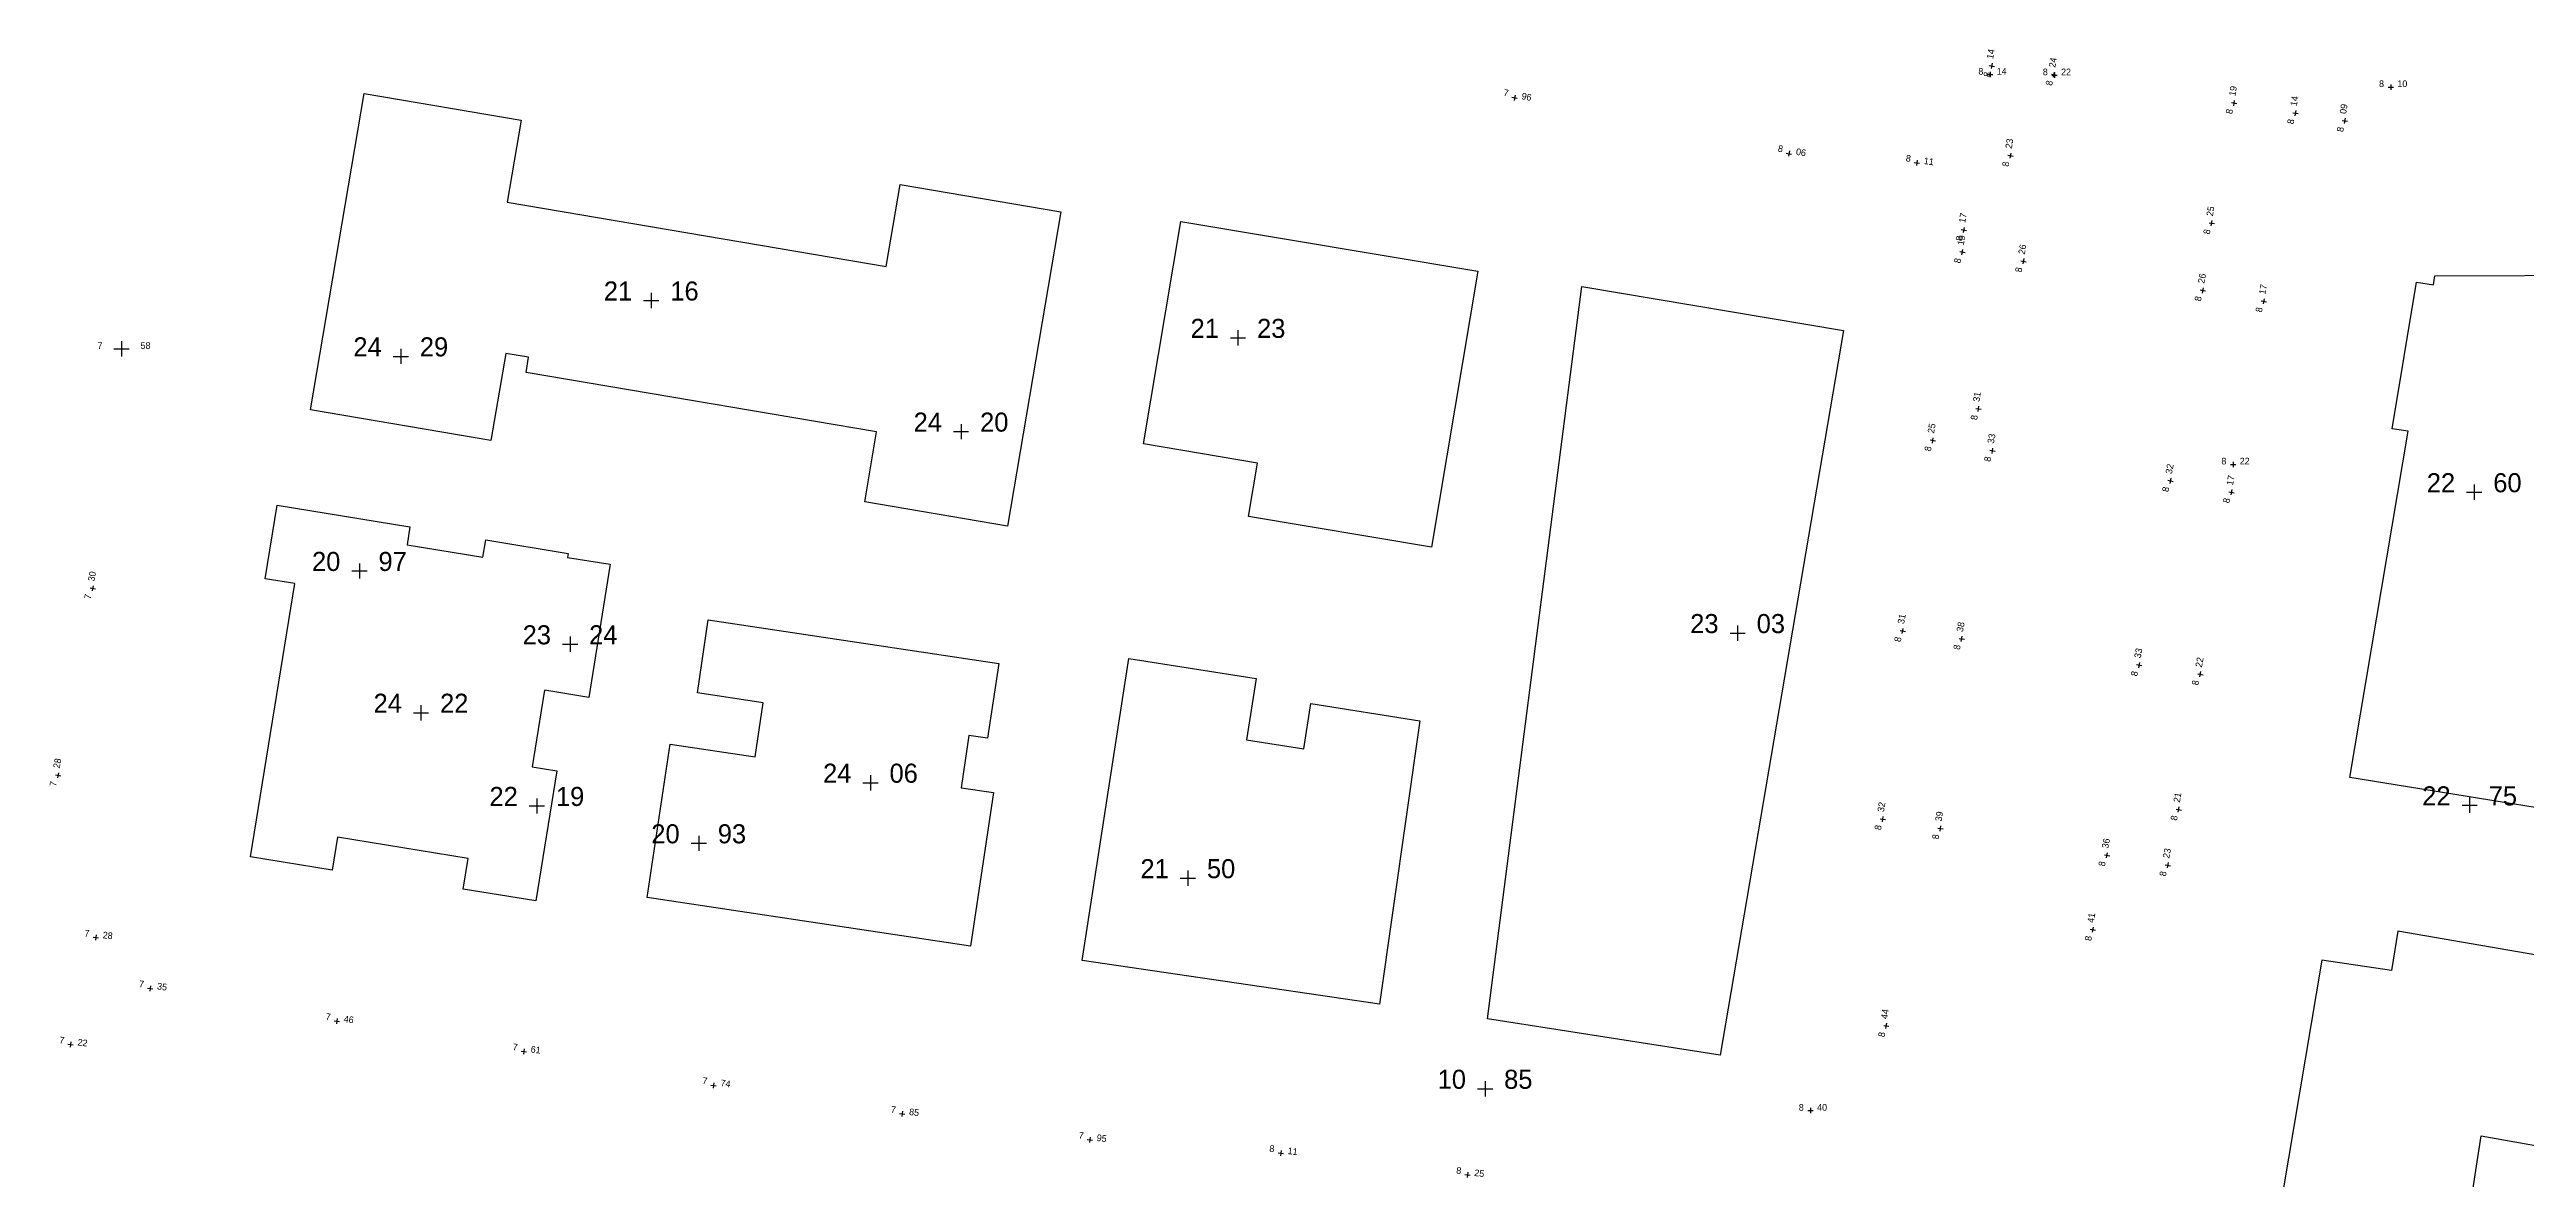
# Model space of a CAD drawing. Header units: inches. Extents: x 179019 to 255520, y 666000 to 809980.
# Drawn here: x 255050.9 to 255180.8, y 809295.9 to 809355.2 of the extents above; entities that cross this region are included whole.
import ezdxf
from ezdxf.enums import TextEntityAlignment as Align

# ---------------------------------------------------------------- set-up
doc = ezdxf.new("R2010")
doc.units = ezdxf.units.IN
doc.header["$MEASUREMENT"] = 0
for name, color, linetype in [('building levels', 6, 'Continuous'), ('orig buildings', 3, 'Continuous'), ('street levels', 5, 'Continuous')]:
    doc.layers.add(name, color=color, linetype=linetype)
doc.styles.add('hebtxt', font='hebtxt')

# ---------------------------------------------------------------- blocks, each defined once
blk = doc.blocks.new('1505')
for points in [[(-0.4, 0), (0.4, 0)], [(0, 0.4), (0, -0.4)]]:
    blk.add_lwpolyline(points)
at = {"style": 'hebtxt'}
blk.add_attdef('METER', text='', height=2, dxfattribs=at).set_placement((-1, 0), align=Align.RIGHT)
blk.add_attdef('CENTIMETER', (1, 0), '', height=2, dxfattribs=at)
blk = doc.blocks.new('1503')
for points in [[(-0.4, 0), (0.4, 0)], [(0, 0.4), (0, -0.4)]]:
    blk.add_lwpolyline(points)
at = {"style": 'hebtxt'}
blk.add_attdef('METER', text='', height=2, dxfattribs=at).set_placement((-1, 0), align=Align.RIGHT)
blk.add_attdef('CENTIMETER', (1, 0), '', height=2, dxfattribs=at)

msp = doc.modelspace()

# ---------------------------------------------------------------- linework, layer by layer
at = {"layer": 'orig buildings'}
for points, elevation in [([(255064.56, 809336.25), (255067.38, 809352.86), (255075.61, 809351.46), (255074.88, 809347.15), (255094.77, 809343.77), (255095.5, 809348.08), (255103.93, 809346.65), (255101.13, 809330.15), (255093.64, 809331.42), (255094.26, 809335.1), (255075.87, 809338.22), (255076, 809339.01), (255074.81, 809339.21), (255074.03, 809334.64), (255064.56, 809336.25)], 24.29), ([(255108.26, 809334.47), (255110.22, 809346.14), (255125.8, 809343.53), (255123.37, 809329.05), (255113.77, 809330.66), (255114.24, 809333.46), (255108.26, 809334.47)], 22.55), ([(255170.08, 809307.38), (255165.68, 809281.31), (255182.17, 809278.54), (255182.96, 809283.26), (255179.4, 809283.86), (255179.78, 809286.12), (255179.34, 809286.05), (255180.5, 809293.08), (255177.72, 809293.5), (255178.43, 809298.16), (255182.75, 809297.4), (255182.62, 809296.49), (255187.77, 809295.86), (255189.24, 809303.35), (255187.99, 809303.57), (255188.54, 809306.4), (255174.07, 809308.91), (255173.74, 809306.83), (255170.08, 809307.38)], 25.85)]:
    msp.add_lwpolyline(points, close=True, dxfattribs=dict(at, elevation=elevation))
for points in [[(255189.26, 809314.1), (255171.54, 809316.97), (255174.6, 809335.13), (255173.77, 809335.25), (255175.05, 809342.95), (255175.93, 809342.81), (255176.01, 809343.28), (255194.86, 809343.36), (255194.38, 809338.51), (255193.88, 809333.85), (255183.91, 809334.31), (255182.82, 809326.72), (255183.23, 809326.66), (255182.55, 809321.92), (255190.19, 809320.83), (255189.26, 809314.1)], [(255131.26, 809342.72), (255144.99, 809340.41), (255138.52, 809302.39), (255126.31, 809304.31)], [(255099.19, 809308.12), (255082.23, 809310.66), (255083.43, 809318.72), (255087.89, 809318.05), (255088.31, 809320.89), (255084.86, 809321.41), (255085.43, 809325.23), (255100.67, 809322.95), (255100.08, 809319.02), (255099.1, 809319.17), (255098.69, 809316.42), (255100.4, 809316.17), (255099.19, 809308.12)], [(255120.64, 809305.07), (255105.04, 809307.37), (255107.5, 809323.2), (255114.17, 809322.16), (255113.67, 809318.94), (255116.67, 809318.47), (255117.04, 809320.84), (255122.76, 809319.94), (255120.64, 809305.07)]]:
    msp.add_lwpolyline(points, close=True, dxfattribs=at)
msp.add_polyline3d([(255076.85, 809321.54, 22.65), (255076.83, 809321.44, 24.41), (255076.2, 809317.53, 22.18), (255077.49, 809317.32, 22.19), (255076.38, 809310.5, 20.37), (255072.58, 809311.11, 20.47), (255072.84, 809312.72, 21.84), (255065.98, 809313.83, 22.3), (255065.7, 809312.1, 20.31), (255061.42, 809312.8, 20.3), (255063.74, 809327.15, 21.87), (255062.19, 809327.39, 20.45), (255062.82, 809331.25, 20.45), (255069.78, 809330.12, 22.13), (255069.63, 809329.18, 22.09), (255073.61, 809328.53, 21.98), (255073.76, 809329.44, 25.54), (255078.08, 809328.71, 25.46), (255078.05, 809328.51, 22.72), (255080.29, 809328.15, 22.71), (255079.16, 809321.17, 22.59), (255076.85, 809321.54, 22.65)], close=True, dxfattribs=at)

# ---------------------------------------------------------------- block references
at = {"layer": 'building levels'}
ref = msp.add_blockref('1505', (255082.44, 809341.99, 21.16), dxfattribs=at)
ref.add_attrib('METER', '21', dxfattribs={"layer": '0', "height": 1, "style": 'hebtxt'}).set_placement((255081.44, 809341.99, 21.16), align=Align.RIGHT)
ref.add_attrib('CENTIMETER', '16', (255083.44, 809341.99, 21.16), dxfattribs={"layer": '0', "height": 1, "style": 'hebtxt'})
ref = msp.add_blockref('1505', (255113.22, 809340.03, 21.23), dxfattribs=at)
ref.add_attrib('METER', '21', dxfattribs={"layer": '0', "height": 1, "style": 'hebtxt'}).set_placement((255112.22, 809340.03, 21.23), align=Align.RIGHT)
ref.add_attrib('CENTIMETER', '23', (255114.22, 809340.03, 21.23), dxfattribs={"layer": '0', "height": 1, "style": 'hebtxt'})
ref = msp.add_blockref('1505', (255069.3, 809339.06, 24.29), dxfattribs=at)
ref.add_attrib('METER', '24', dxfattribs={"layer": '0', "height": 1, "style": 'hebtxt'}).set_placement((255068.3, 809339.06, 24.29), align=Align.RIGHT)
ref.add_attrib('CENTIMETER', '29', (255070.3, 809339.06, 24.29), dxfattribs={"layer": '0', "height": 1, "style": 'hebtxt'})
ref = msp.add_blockref('1505', (255098.69, 809335.11, 24.2), dxfattribs=at)
ref.add_attrib('METER', '24', dxfattribs={"layer": '0', "height": 1, "style": 'hebtxt'}).set_placement((255097.69, 809335.11, 24.2), align=Align.RIGHT)
ref.add_attrib('CENTIMETER', '20', (255099.69, 809335.11, 24.2), dxfattribs={"layer": '0', "height": 1, "style": 'hebtxt'})
ref = msp.add_blockref('1505', (255178.07, 809331.93, 22.6), dxfattribs=at)
ref.add_attrib('METER', '22', dxfattribs={"layer": '0', "height": 1, "style": 'hebtxt'}).set_placement((255177.07, 809331.93, 22.6), align=Align.RIGHT)
ref.add_attrib('CENTIMETER', '60', (255179.07, 809331.93, 22.6), dxfattribs={"layer": '0', "height": 1, "style": 'hebtxt'})
ref = msp.add_blockref('1505', (255067.13, 809327.8, 20.97), dxfattribs=at)
ref.add_attrib('METER', '20', dxfattribs={"layer": '0', "height": 1, "style": 'hebtxt'}).set_placement((255066.13, 809327.8, 20.97), align=Align.RIGHT)
ref.add_attrib('CENTIMETER', '97', (255068.13, 809327.8, 20.97), dxfattribs={"layer": '0', "height": 1, "style": 'hebtxt'})
ref = msp.add_blockref('1505', (255139.43, 809324.54, 23.03), dxfattribs=at)
ref.add_attrib('METER', '23', dxfattribs={"layer": '0', "height": 1, "style": 'hebtxt'}).set_placement((255138.43, 809324.54, 23.03), align=Align.RIGHT)
ref.add_attrib('CENTIMETER', '03', (255140.43, 809324.54, 23.03), dxfattribs={"layer": '0', "height": 1, "style": 'hebtxt'})
ref = msp.add_blockref('1505', (255078.18, 809323.96, 23.24), dxfattribs=at)
ref.add_attrib('METER', '23', dxfattribs={"layer": '0', "height": 1, "style": 'hebtxt'}).set_placement((255077.18, 809323.95, 23.24), align=Align.RIGHT)
ref.add_attrib('CENTIMETER', '24', (255079.18, 809323.95, 23.24), dxfattribs={"layer": '0', "height": 1, "style": 'hebtxt'})
ref = msp.add_blockref('1505', (255070.36, 809320.36, 24.22), dxfattribs=at)
ref.add_attrib('METER', '24', dxfattribs={"layer": '0', "height": 1, "style": 'hebtxt'}).set_placement((255069.36, 809320.36, 24.22), align=Align.RIGHT)
ref.add_attrib('CENTIMETER', '22', (255071.36, 809320.36, 24.22), dxfattribs={"layer": '0', "height": 1, "style": 'hebtxt'})
ref = msp.add_blockref('1505', (255093.94, 809316.69, 24.06), dxfattribs=at)
ref.add_attrib('METER', '24', dxfattribs={"layer": '0', "height": 1, "style": 'hebtxt'}).set_placement((255092.94, 809316.69, 24.06), align=Align.RIGHT)
ref.add_attrib('CENTIMETER', '06', (255094.94, 809316.69, 24.06), dxfattribs={"layer": '0', "height": 1, "style": 'hebtxt'})
ref = msp.add_blockref('1505', (255076.44, 809315.47, 22.19), dxfattribs=at)
ref.add_attrib('METER', '22', dxfattribs={"layer": '0', "height": 1, "style": 'hebtxt'}).set_placement((255075.44, 809315.47, 22.19), align=Align.RIGHT)
ref.add_attrib('CENTIMETER', '19', (255077.44, 809315.47, 22.19), dxfattribs={"layer": '0', "height": 1, "style": 'hebtxt'})
ref = msp.add_blockref('1505', (255177.83, 809315.51, 22.75), dxfattribs=at)
ref.add_attrib('METER', '22', dxfattribs={"layer": '0', "height": 1, "style": 'hebtxt'}).set_placement((255176.83, 809315.5, 22.75), align=Align.RIGHT)
ref.add_attrib('CENTIMETER', '75', (255178.83, 809315.5, 22.75), dxfattribs={"layer": '0', "height": 1, "style": 'hebtxt'})
ref = msp.add_blockref('1505', (255084.93, 809313.51, 20.93), dxfattribs=at)
ref.add_attrib('METER', '20', dxfattribs={"layer": '0', "height": 1, "style": 'hebtxt'}).set_placement((255083.93, 809313.51, 20.93), align=Align.RIGHT)
ref.add_attrib('CENTIMETER', '93', (255085.93, 809313.51, 20.93), dxfattribs={"layer": '0', "height": 1, "style": 'hebtxt'})
ref = msp.add_blockref('1505', (255110.59, 809311.68, 21.5), dxfattribs=at)
ref.add_attrib('METER', '21', dxfattribs={"layer": '0', "height": 1, "style": 'hebtxt'}).set_placement((255109.59, 809311.68, 21.5), align=Align.RIGHT)
ref.add_attrib('CENTIMETER', '50', (255111.59, 809311.68, 21.5), dxfattribs={"layer": '0', "height": 1, "style": 'hebtxt'})
ref = msp.add_blockref('1505', (255126.18, 809300.63, 10.85), dxfattribs=at)
ref.add_attrib('METER', '10', dxfattribs={"layer": '0', "height": 1, "style": 'hebtxt'}).set_placement((255125.18, 809300.63, 10.85), align=Align.RIGHT)
ref.add_attrib('CENTIMETER', '85', (255127.18, 809300.63, 10.85), dxfattribs={"layer": '0', "height": 1, "style": 'hebtxt'})
at = {"layer": 'street levels'}
ref = msp.add_blockref('1503', (255152.77, 809354.3, 8.14), dxfattribs=dict(at, xscale=0.35, yscale=0.35, zscale=0.35, rotation=79.79330000000002))
ref.add_attrib('METER', '8', dxfattribs={"layer": '0', "height": 0.35, "rotation": 79.7933, "style": 'hebtxt'}).set_placement((255152.71, 809353.95, 8.14), align=Align.RIGHT)
ref.add_attrib('CENTIMETER', '14', (255152.83, 809354.64, 8.14), dxfattribs={"layer": '0', "height": 0.35, "rotation": 79.7933, "style": 'hebtxt'})
ref = msp.add_blockref('1503', (255152.67, 809353.85, 8.14), dxfattribs=dict(at, xscale=0.35, yscale=0.35, zscale=0.35))
ref.add_attrib('METER', '8', dxfattribs={"layer": '0', "height": 0.35, "style": 'hebtxt'}).set_placement((255152.32, 809353.84, 8.14), align=Align.RIGHT)
ref.add_attrib('CENTIMETER', '14', (255153.02, 809353.84, 8.14), dxfattribs={"layer": '0', "height": 0.35, "style": 'hebtxt'})
ref = msp.add_blockref('1503', (255156.05, 809353.82, 8.22), dxfattribs=dict(at, xscale=0.35, yscale=0.35, zscale=0.35))
ref.add_attrib('METER', '8', dxfattribs={"layer": '0', "height": 0.35, "style": 'hebtxt'}).set_placement((255155.7, 809353.81, 8.22), align=Align.RIGHT)
ref.add_attrib('CENTIMETER', '22', (255156.4, 809353.81, 8.22), dxfattribs={"layer": '0', "height": 0.35, "style": 'hebtxt'})
ref = msp.add_blockref('1503', (255156.03, 809353.84, 8.24), dxfattribs=dict(at, xscale=0.35, yscale=0.35, zscale=0.35, rotation=79.79330000000002))
ref.add_attrib('METER', '8', dxfattribs={"layer": '0', "height": 0.35, "rotation": 79.7933, "style": 'hebtxt'}).set_placement((255155.97, 809353.5, 8.24), align=Align.RIGHT)
ref.add_attrib('CENTIMETER', '24', (255156.09, 809354.19, 8.24), dxfattribs={"layer": '0', "height": 0.35, "rotation": 79.7933, "style": 'hebtxt'})
ref = msp.add_blockref('1503', (255127.73, 809352.63, -2.65), dxfattribs=dict(at, xscale=0.35, yscale=0.35, zscale=0.35, rotation=349.1406134171752))
ref.add_attrib('METER', '7', dxfattribs={"layer": '0', "height": 0.35, "rotation": 349.1406, "style": 'hebtxt'}).set_placement((255127.38, 809352.69, -2.65), align=Align.RIGHT)
ref.add_attrib('CENTIMETER', '96', (255128.07, 809352.56, -2.65), dxfattribs={"layer": '0', "height": 0.35, "rotation": 349.1406, "style": 'hebtxt'})
ref = msp.add_blockref('1503', (255165.48, 809352.35, 8.2), dxfattribs=dict(at, xscale=0.35, yscale=0.35, zscale=0.35, rotation=80.50360000000002))
ref.add_attrib('METER', '8', dxfattribs={"layer": '0', "height": 0.35, "rotation": 80.5036, "style": 'hebtxt'}).set_placement((255165.42, 809352.01, 8.2), align=Align.RIGHT)
ref.add_attrib('CENTIMETER', '19', (255165.54, 809352.7, 8.2), dxfattribs={"layer": '0', "height": 0.35, "rotation": 80.5036, "style": 'hebtxt'})
ref = msp.add_blockref('1503', (255168.7, 809351.82, 8.14), dxfattribs=dict(at, xscale=0.35, yscale=0.35, zscale=0.35, rotation=80.50360000000002))
ref.add_attrib('METER', '8', dxfattribs={"layer": '0', "height": 0.35, "rotation": 80.5036, "style": 'hebtxt'}).set_placement((255168.64, 809351.48, 8.14), align=Align.RIGHT)
ref.add_attrib('CENTIMETER', '14', (255168.76, 809352.17, 8.14), dxfattribs={"layer": '0', "height": 0.35, "rotation": 80.5036, "style": 'hebtxt'})
ref = msp.add_blockref('1503', (255173.69, 809353.19, 16.22), dxfattribs=dict(at, xscale=0.3499999999999999, yscale=0.3499999999999999, zscale=0.3499999999999999, rotation=0.04251901734357402))
ref.add_attrib('METER', '8', dxfattribs={"layer": '0', "height": 0.35, "rotation": 0.0425, "style": 'hebtxt'}).set_placement((255173.34, 809353.19, 16.22), align=Align.RIGHT)
ref.add_attrib('CENTIMETER', '10', (255174.04, 809353.19, 16.22), dxfattribs={"layer": '0', "height": 0.35, "rotation": 0.0425, "style": 'hebtxt'})
ref = msp.add_blockref('1503', (255171.29, 809351.42, 8.1), dxfattribs=dict(at, xscale=0.35, yscale=0.35, zscale=0.35, rotation=80.90919999999998))
ref.add_attrib('METER', '8', dxfattribs={"layer": '0', "height": 0.35, "rotation": 80.9092, "style": 'hebtxt'}).set_placement((255171.24, 809351.07, 8.1), align=Align.RIGHT)
ref.add_attrib('CENTIMETER', '09', (255171.35, 809351.76, 8.1), dxfattribs={"layer": '0', "height": 0.35, "rotation": 80.9092, "style": 'hebtxt'})
ref = msp.add_blockref('1503', (255142.12, 809349.7, 8.06), dxfattribs=dict(at, xscale=0.35, yscale=0.35, zscale=0.35, rotation=350.3324))
ref.add_attrib('METER', '8', dxfattribs={"layer": '0', "height": 0.35, "rotation": 350.3324, "style": 'hebtxt'}).set_placement((255141.78, 809349.76, 8.06), align=Align.RIGHT)
ref.add_attrib('CENTIMETER', '06', (255142.47, 809349.64, 8.06), dxfattribs={"layer": '0', "height": 0.35, "rotation": 350.3324, "style": 'hebtxt'})
ref = msp.add_blockref('1503', (255153.75, 809349.59, -2.38), dxfattribs=dict(at, xscale=0.3500000000000001, yscale=0.3500000000000001, zscale=0.3500000000000001, rotation=80.26856935430663))
ref.add_attrib('METER', '8', dxfattribs={"layer": '0', "height": 0.35, "rotation": 80.2686, "style": 'hebtxt'}).set_placement((255153.69, 809349.25, -2.38), align=Align.RIGHT)
ref.add_attrib('CENTIMETER', '23', (255153.81, 809349.94, -2.38), dxfattribs={"layer": '0', "height": 0.35, "rotation": 80.2686, "style": 'hebtxt'})
ref = msp.add_blockref('1503', (255148.83, 809349.21, -2.49), dxfattribs=dict(at, xscale=0.3499999999999999, yscale=0.3499999999999999, zscale=0.3499999999999999, rotation=351.3772707401561))
ref.add_attrib('METER', '8', dxfattribs={"layer": '0', "height": 0.35, "rotation": 351.3773, "style": 'hebtxt'}).set_placement((255148.49, 809349.26, -2.49), align=Align.RIGHT)
ref.add_attrib('CENTIMETER', '11', (255149.18, 809349.16, -2.49), dxfattribs={"layer": '0', "height": 0.35, "rotation": 351.3773, "style": 'hebtxt'})
ref = msp.add_blockref('1503', (255151.3, 809345.69, 8.18), dxfattribs=dict(at, xscale=0.35, yscale=0.35, zscale=0.35, rotation=80.14280000000001))
ref.add_attrib('METER', '8', dxfattribs={"layer": '0', "height": 0.35, "rotation": 80.1428, "style": 'hebtxt'}).set_placement((255151.25, 809345.35, 8.18), align=Align.RIGHT)
ref.add_attrib('CENTIMETER', '17', (255151.37, 809346.04, 8.18), dxfattribs={"layer": '0', "height": 0.35, "rotation": 80.1428, "style": 'hebtxt'})
ref = msp.add_blockref('1503', (255164.3, 809346.05, -2.35), dxfattribs=dict(at, xscale=0.35, yscale=0.35, zscale=0.35, rotation=80.53336236859576))
ref.add_attrib('METER', '8', dxfattribs={"layer": '0', "height": 0.35, "rotation": 80.5334, "style": 'hebtxt'}).set_placement((255164.24, 809345.7, -2.35), align=Align.RIGHT)
ref.add_attrib('CENTIMETER', '25', (255164.36, 809346.39, -2.35), dxfattribs={"layer": '0', "height": 0.35, "rotation": 80.5334, "style": 'hebtxt'})
ref = msp.add_blockref('1503', (255151.22, 809344.53, 6.54), dxfattribs=dict(at, xscale=0.35, yscale=0.35, zscale=0.35, rotation=79.79330000000002))
ref.add_attrib('METER', '8', dxfattribs={"layer": '0', "height": 0.35, "rotation": 79.7933, "style": 'hebtxt'}).set_placement((255151.16, 809344.18, 6.54), align=Align.RIGHT)
ref.add_attrib('CENTIMETER', '19', (255151.29, 809344.87, 6.54), dxfattribs={"layer": '0', "height": 0.35, "rotation": 79.7933, "style": 'hebtxt'})
ref = msp.add_blockref('1503', (255154.43, 809344.05, 8.27), dxfattribs=dict(at, xscale=0.35, yscale=0.35, zscale=0.35, rotation=79.79330000000002))
ref.add_attrib('METER', '8', dxfattribs={"layer": '0', "height": 0.35, "rotation": 79.7933, "style": 'hebtxt'}).set_placement((255154.37, 809343.7, 8.27), align=Align.RIGHT)
ref.add_attrib('CENTIMETER', '26', (255154.49, 809344.39, 8.27), dxfattribs={"layer": '0', "height": 0.35, "rotation": 79.7933, "style": 'hebtxt'})
ref = msp.add_blockref('1503', (255163.84, 809342.52, 8.27), dxfattribs=dict(at, xscale=0.35, yscale=0.35, zscale=0.35, rotation=78.94209999999998))
ref.add_attrib('METER', '8', dxfattribs={"layer": '0', "height": 0.35, "rotation": 78.9421, "style": 'hebtxt'}).set_placement((255163.78, 809342.18, 8.27), align=Align.RIGHT)
ref.add_attrib('CENTIMETER', '26', (255163.91, 809342.86, 8.27), dxfattribs={"layer": '0', "height": 0.35, "rotation": 78.9421, "style": 'hebtxt'})
ref = msp.add_blockref('1503', (255167.04, 809341.95, 8.18), dxfattribs=dict(at, xscale=0.35, yscale=0.35, zscale=0.35, rotation=78.94209999999998))
ref.add_attrib('METER', '8', dxfattribs={"layer": '0', "height": 0.35, "rotation": 78.9421, "style": 'hebtxt'}).set_placement((255166.98, 809341.6, 8.18), align=Align.RIGHT)
ref.add_attrib('CENTIMETER', '17', (255167.11, 809342.29, 8.18), dxfattribs={"layer": '0', "height": 0.35, "rotation": 78.9421, "style": 'hebtxt'})
ref = msp.add_blockref('1503', (255054.65, 809339.45, 7.58), dxfattribs=at)
ref.add_attrib('METER', '7', dxfattribs={"layer": '0', "height": 0.35, "style": 'hebtxt'}).set_placement((255053.65, 809339.45, 7.58), align=Align.RIGHT)
ref.add_attrib('CENTIMETER', '58', (255055.65, 809339.45, 7.58), dxfattribs={"layer": '0', "height": 0.35, "style": 'hebtxt'})
ref = msp.add_blockref('1503', (255152.07, 809336.31, -2.3), dxfattribs=dict(at, xscale=0.35, yscale=0.35, zscale=0.35, rotation=82.74044186182199))
ref.add_attrib('METER', '8', dxfattribs={"layer": '0', "height": 0.35, "rotation": 82.7404, "style": 'hebtxt'}).set_placement((255152.03, 809335.96, -2.3), align=Align.RIGHT)
ref.add_attrib('CENTIMETER', '31', (255152.12, 809336.66, -2.3), dxfattribs={"layer": '0', "height": 0.35, "rotation": 82.7404, "style": 'hebtxt'})
ref = msp.add_blockref('1503', (255149.67, 809334.65, 8.26), dxfattribs=dict(at, xscale=0.35, yscale=0.35, zscale=0.35, rotation=79.79330000000002))
ref.add_attrib('METER', '8', dxfattribs={"layer": '0', "height": 0.35, "rotation": 79.7933, "style": 'hebtxt'}).set_placement((255149.61, 809334.31, 8.26), align=Align.RIGHT)
ref.add_attrib('CENTIMETER', '25', (255149.73, 809335, 8.26), dxfattribs={"layer": '0', "height": 0.35, "rotation": 79.7933, "style": 'hebtxt'})
ref = msp.add_blockref('1503', (255152.8, 809334.11, 8.34), dxfattribs=dict(at, xscale=0.35, yscale=0.35, zscale=0.35, rotation=79.79330000000002))
ref.add_attrib('METER', '8', dxfattribs={"layer": '0', "height": 0.35, "rotation": 79.7933, "style": 'hebtxt'}).set_placement((255152.74, 809333.77, 8.34), align=Align.RIGHT)
ref.add_attrib('CENTIMETER', '33', (255152.87, 809334.46, 8.34), dxfattribs={"layer": '0', "height": 0.35, "rotation": 79.7933, "style": 'hebtxt'})
ref = msp.add_blockref('1503', (255162.14, 809332.53, 8.32), dxfattribs=dict(at, xscale=0.35, yscale=0.35, zscale=0.35, rotation=78.94209999999998))
ref.add_attrib('METER', '8', dxfattribs={"layer": '0', "height": 0.35, "rotation": 78.9421, "style": 'hebtxt'}).set_placement((255162.08, 809332.18, 8.32), align=Align.RIGHT)
ref.add_attrib('CENTIMETER', '32', (255162.21, 809332.87, 8.32), dxfattribs={"layer": '0', "height": 0.35, "rotation": 78.9421, "style": 'hebtxt'})
ref = msp.add_blockref('1503', (255165.42, 809333.39, 16.44), dxfattribs=dict(at, xscale=0.3499999999999999, yscale=0.3499999999999999, zscale=0.3499999999999999, rotation=0.04251901734357402))
ref.add_attrib('METER', '8', dxfattribs={"layer": '0', "height": 0.35, "rotation": 0.0425, "style": 'hebtxt'}).set_placement((255165.07, 809333.39, 16.44), align=Align.RIGHT)
ref.add_attrib('CENTIMETER', '22', (255165.77, 809333.39, 16.44), dxfattribs={"layer": '0', "height": 0.35, "rotation": 0.0425, "style": 'hebtxt'})
ref = msp.add_blockref('1503', (255165.34, 809331.93, 8.18), dxfattribs=dict(at, xscale=0.35, yscale=0.35, zscale=0.35, rotation=78.94209999999998))
ref.add_attrib('METER', '8', dxfattribs={"layer": '0', "height": 0.35, "rotation": 78.9421, "style": 'hebtxt'}).set_placement((255165.27, 809331.59, 8.18), align=Align.RIGHT)
ref.add_attrib('CENTIMETER', '17', (255165.41, 809332.27, 8.18), dxfattribs={"layer": '0', "height": 0.35, "rotation": 78.9421, "style": 'hebtxt'})
ref = msp.add_blockref('1503', (255053.15, 809326.89, 19.1), dxfattribs=dict(at, xscale=0.35, yscale=0.35, zscale=0.35, rotation=78.9423460350988))
ref.add_attrib('METER', '7', dxfattribs={"layer": '0', "height": 0.35, "rotation": 78.9423, "style": 'hebtxt'}).set_placement((255053.08, 809326.55, 19.1), align=Align.RIGHT)
ref.add_attrib('CENTIMETER', '30', (255053.22, 809327.23, 19.1), dxfattribs={"layer": '0', "height": 0.35, "rotation": 78.9423, "style": 'hebtxt'})
ref = msp.add_blockref('1503', (255148.09, 809324.65, 8.31), dxfattribs=dict(at, xscale=0.35, yscale=0.35, zscale=0.35, rotation=79.79330000000002))
ref.add_attrib('METER', '8', dxfattribs={"layer": '0', "height": 0.35, "rotation": 79.7933, "style": 'hebtxt'}).set_placement((255148.03, 809324.31, 8.31), align=Align.RIGHT)
ref.add_attrib('CENTIMETER', '31', (255148.16, 809325, 8.31), dxfattribs={"layer": '0', "height": 0.35, "rotation": 79.7933, "style": 'hebtxt'})
ref = msp.add_blockref('1503', (255151.19, 809324.24, 8.38), dxfattribs=dict(at, xscale=0.35, yscale=0.35, zscale=0.35, rotation=79.79330000000002))
ref.add_attrib('METER', '8', dxfattribs={"layer": '0', "height": 0.35, "rotation": 79.7933, "style": 'hebtxt'}).set_placement((255151.13, 809323.9, 8.38), align=Align.RIGHT)
ref.add_attrib('CENTIMETER', '38', (255151.25, 809324.58, 8.38), dxfattribs={"layer": '0', "height": 0.35, "rotation": 79.7933, "style": 'hebtxt'})
ref = msp.add_blockref('1503', (255160.5, 809322.86, 8.34), dxfattribs=dict(at, xscale=0.35, yscale=0.35, zscale=0.35, rotation=78.94209999999998))
ref.add_attrib('METER', '8', dxfattribs={"layer": '0', "height": 0.35, "rotation": 78.9421, "style": 'hebtxt'}).set_placement((255160.44, 809322.51, 8.34), align=Align.RIGHT)
ref.add_attrib('CENTIMETER', '33', (255160.57, 809323.2, 8.34), dxfattribs={"layer": '0', "height": 0.35, "rotation": 78.9421, "style": 'hebtxt'})
ref = msp.add_blockref('1503', (255163.71, 809322.38, 8.22), dxfattribs=dict(at, xscale=0.35, yscale=0.35, zscale=0.35, rotation=78.94209999999998))
ref.add_attrib('METER', '8', dxfattribs={"layer": '0', "height": 0.35, "rotation": 78.9421, "style": 'hebtxt'}).set_placement((255163.64, 809322.03, 8.22), align=Align.RIGHT)
ref.add_attrib('CENTIMETER', '22', (255163.78, 809322.72, 8.22), dxfattribs={"layer": '0', "height": 0.35, "rotation": 78.9421, "style": 'hebtxt'})
ref = msp.add_blockref('1503', (255051.33, 809317.08, 19.1), dxfattribs=dict(at, xscale=0.35, yscale=0.35, zscale=0.35, rotation=78.9423460350988))
ref.add_attrib('METER', '7', dxfattribs={"layer": '0', "height": 0.35, "rotation": 78.9423, "style": 'hebtxt'}).set_placement((255051.26, 809316.73, 19.1), align=Align.RIGHT)
ref.add_attrib('CENTIMETER', '28', (255051.4, 809317.42, 19.1), dxfattribs={"layer": '0', "height": 0.35, "rotation": 78.9423, "style": 'hebtxt'})
ref = msp.add_blockref('1503', (255162.57, 809315.28, 8.21), dxfattribs=dict(at, xscale=0.35, yscale=0.35, zscale=0.35, rotation=80.72488396395401))
ref.add_attrib('METER', '8', dxfattribs={"layer": '0', "height": 0.35, "rotation": 80.7249, "style": 'hebtxt'}).set_placement((255162.52, 809314.94, 8.21), align=Align.RIGHT)
ref.add_attrib('CENTIMETER', '21', (255162.63, 809315.63, 8.21), dxfattribs={"layer": '0', "height": 0.35, "rotation": 80.7249, "style": 'hebtxt'})
ref = msp.add_blockref('1503', (255147.05, 809314.78, 8.32), dxfattribs=dict(at, xscale=0.35, yscale=0.35, zscale=0.35, rotation=80.6892))
ref.add_attrib('METER', '8', dxfattribs={"layer": '0', "height": 0.35, "rotation": 80.6892, "style": 'hebtxt'}).set_placement((255146.99, 809314.44, 8.32), align=Align.RIGHT)
ref.add_attrib('CENTIMETER', '32', (255147.1, 809315.13, 8.32), dxfattribs={"layer": '0', "height": 0.35, "rotation": 80.6892, "style": 'hebtxt'})
ref = msp.add_blockref('1503', (255150.07, 809314.29, 8.39), dxfattribs=dict(at, xscale=0.35, yscale=0.35, zscale=0.35, rotation=80.6892))
ref.add_attrib('METER', '8', dxfattribs={"layer": '0', "height": 0.35, "rotation": 80.6892, "style": 'hebtxt'}).set_placement((255150.01, 809313.95, 8.39), align=Align.RIGHT)
ref.add_attrib('CENTIMETER', '39', (255150.13, 809314.64, 8.39), dxfattribs={"layer": '0', "height": 0.35, "rotation": 80.6892, "style": 'hebtxt'})
ref = msp.add_blockref('1503', (255158.81, 809312.88, 8.37), dxfattribs=dict(at, xscale=0.35, yscale=0.35, zscale=0.35, rotation=78.94209999999998))
ref.add_attrib('METER', '8', dxfattribs={"layer": '0', "height": 0.35, "rotation": 78.9421, "style": 'hebtxt'}).set_placement((255158.74, 809312.53, 8.37), align=Align.RIGHT)
ref.add_attrib('CENTIMETER', '36', (255158.87, 809313.22, 8.37), dxfattribs={"layer": '0', "height": 0.35, "rotation": 78.9421, "style": 'hebtxt'})
ref = msp.add_blockref('1503', (255162, 809312.36, 8.23), dxfattribs=dict(at, xscale=0.35, yscale=0.35, zscale=0.35, rotation=78.94209999999998))
ref.add_attrib('METER', '8', dxfattribs={"layer": '0', "height": 0.35, "rotation": 78.9421, "style": 'hebtxt'}).set_placement((255161.94, 809312.01, 8.23), align=Align.RIGHT)
ref.add_attrib('CENTIMETER', '23', (255162.07, 809312.7, 8.23), dxfattribs={"layer": '0', "height": 0.35, "rotation": 78.9421, "style": 'hebtxt'})
ref = msp.add_blockref('1503', (255158.07, 809308.98, -2.2), dxfattribs=dict(at, xscale=0.35, yscale=0.35, zscale=0.35, rotation=81.73908951422784))
ref.add_attrib('METER', '8', dxfattribs={"layer": '0', "height": 0.35, "rotation": 81.7391, "style": 'hebtxt'}).set_placement((255158.02, 809308.63, -2.2), align=Align.RIGHT)
ref.add_attrib('CENTIMETER', '41', (255158.12, 809309.32, -2.2), dxfattribs={"layer": '0', "height": 0.35, "rotation": 81.7391, "style": 'hebtxt'})
ref = msp.add_blockref('1503', (255053.3, 809308.57, 19.1), dxfattribs=dict(at, xscale=0.35, yscale=0.35, zscale=0.35, rotation=354.3231441327782))
ref.add_attrib('METER', '7', dxfattribs={"layer": '0', "height": 0.35, "rotation": 354.3231, "style": 'hebtxt'}).set_placement((255052.95, 809308.6, 19.1), align=Align.RIGHT)
ref.add_attrib('CENTIMETER', '28', (255053.65, 809308.53, 19.1), dxfattribs={"layer": '0', "height": 0.35, "rotation": 354.3231, "style": 'hebtxt'})
ref = msp.add_blockref('1503', (255056.16, 809305.9, 19.1), dxfattribs=dict(at, xscale=0.35, yscale=0.35, zscale=0.35, rotation=352.6569658579147))
ref.add_attrib('METER', '7', dxfattribs={"layer": '0', "height": 0.35, "rotation": 352.657, "style": 'hebtxt'}).set_placement((255055.81, 809305.94, 19.1), align=Align.RIGHT)
ref.add_attrib('CENTIMETER', '35', (255056.5, 809305.85, 19.1), dxfattribs={"layer": '0', "height": 0.35, "rotation": 352.657, "style": 'hebtxt'})
ref = msp.add_blockref('1503', (255065.94, 809304.18, 19.1), dxfattribs=dict(at, xscale=0.35, yscale=0.35, zscale=0.35, rotation=352.6569658579147))
ref.add_attrib('METER', '7', dxfattribs={"layer": '0', "height": 0.35, "rotation": 352.657, "style": 'hebtxt'}).set_placement((255065.6, 809304.22, 19.1), align=Align.RIGHT)
ref.add_attrib('CENTIMETER', '46', (255066.29, 809304.13, 19.1), dxfattribs={"layer": '0', "height": 0.35, "rotation": 352.657, "style": 'hebtxt'})
ref = msp.add_blockref('1503', (255147.23, 809303.93, -2.16), dxfattribs=dict(at, xscale=0.35, yscale=0.35, zscale=0.35, rotation=81.32844686493279))
ref.add_attrib('METER', '8', dxfattribs={"layer": '0', "height": 0.35, "rotation": 81.3284, "style": 'hebtxt'}).set_placement((255147.18, 809303.58, -2.16), align=Align.RIGHT)
ref.add_attrib('CENTIMETER', '44', (255147.29, 809304.27, -2.16), dxfattribs={"layer": '0', "height": 0.35, "rotation": 81.3284, "style": 'hebtxt'})
ref = msp.add_blockref('1503', (255051.98, 809302.95, 19.1), dxfattribs=dict(at, xscale=0.35, yscale=0.35, zscale=0.35, rotation=353.2551140524388))
ref.add_attrib('METER', '7', dxfattribs={"layer": '0', "height": 0.35, "rotation": 353.2551, "style": 'hebtxt'}).set_placement((255051.63, 809302.99, 19.1), align=Align.RIGHT)
ref.add_attrib('CENTIMETER', '22', (255052.33, 809302.91, 19.1), dxfattribs={"layer": '0', "height": 0.35, "rotation": 353.2551, "style": 'hebtxt'})
ref = msp.add_blockref('1503', (255075.76, 809302.59, 19.1), dxfattribs=dict(at, xscale=0.35, yscale=0.35, zscale=0.35, rotation=352.6569658579147))
ref.add_attrib('METER', '7', dxfattribs={"layer": '0', "height": 0.35, "rotation": 352.657, "style": 'hebtxt'}).set_placement((255075.41, 809302.63, 19.1), align=Align.RIGHT)
ref.add_attrib('CENTIMETER', '61', (255076.1, 809302.54, 19.1), dxfattribs={"layer": '0', "height": 0.35, "rotation": 352.657, "style": 'hebtxt'})
ref = msp.add_blockref('1503', (255085.71, 809300.81, 19.1), dxfattribs=dict(at, xscale=0.35, yscale=0.35, zscale=0.35, rotation=352.6569658579147))
ref.add_attrib('METER', '7', dxfattribs={"layer": '0', "height": 0.35, "rotation": 352.657, "style": 'hebtxt'}).set_placement((255085.36, 809300.86, 19.1), align=Align.RIGHT)
ref.add_attrib('CENTIMETER', '74', (255086.06, 809300.77, 19.1), dxfattribs={"layer": '0', "height": 0.35, "rotation": 352.657, "style": 'hebtxt'})
ref = msp.add_blockref('1503', (255095.6, 809299.31, 19.1), dxfattribs=dict(at, xscale=0.35, yscale=0.35, zscale=0.35, rotation=352.6569658579147))
ref.add_attrib('METER', '7', dxfattribs={"layer": '0', "height": 0.35, "rotation": 352.657, "style": 'hebtxt'}).set_placement((255095.25, 809299.35, 19.1), align=Align.RIGHT)
ref.add_attrib('CENTIMETER', '85', (255095.95, 809299.26, 19.1), dxfattribs={"layer": '0', "height": 0.35, "rotation": 352.657, "style": 'hebtxt'})
ref = msp.add_blockref('1503', (255143.25, 809299.49, -2.21), dxfattribs=dict(at, xscale=0.3499999999999999, yscale=0.3499999999999999, zscale=0.3499999999999999, rotation=0.04251901734357402))
ref.add_attrib('METER', '8', dxfattribs={"layer": '0', "height": 0.35, "rotation": 0.0425, "style": 'hebtxt'}).set_placement((255142.9, 809299.48, -2.21), align=Align.RIGHT)
ref.add_attrib('CENTIMETER', '40', (255143.6, 809299.48, -2.21), dxfattribs={"layer": '0', "height": 0.35, "rotation": 0.0425, "style": 'hebtxt'})
ref = msp.add_blockref('1503', (255105.44, 809297.95, 19.1), dxfattribs=dict(at, xscale=0.35, yscale=0.35, zscale=0.35, rotation=352.6569658579147))
ref.add_attrib('METER', '7', dxfattribs={"layer": '0', "height": 0.35, "rotation": 352.657, "style": 'hebtxt'}).set_placement((255105.1, 809297.99, 19.1), align=Align.RIGHT)
ref.add_attrib('CENTIMETER', '95', (255105.79, 809297.9, 19.1), dxfattribs={"layer": '0', "height": 0.35, "rotation": 352.657, "style": 'hebtxt'})
ref = msp.add_blockref('1503', (255115.46, 809297.26, -2.49), dxfattribs=dict(at, xscale=0.35, yscale=0.35, zscale=0.35, rotation=352.8801725802472))
ref.add_attrib('METER', '8', dxfattribs={"layer": '0', "height": 0.35, "rotation": 352.8802, "style": 'hebtxt'}).set_placement((255115.11, 809297.3, -2.49), align=Align.RIGHT)
ref.add_attrib('CENTIMETER', '11', (255115.81, 809297.21, -2.49), dxfattribs={"layer": '0', "height": 0.35, "rotation": 352.8802, "style": 'hebtxt'})
ref = msp.add_blockref('1503', (255125.26, 809296.11, -2.36), dxfattribs=dict(at, xscale=0.3500000000000001, yscale=0.3500000000000001, zscale=0.3500000000000001, rotation=352.7253490440077))
ref.add_attrib('METER', '8', dxfattribs={"layer": '0', "height": 0.35, "rotation": 352.7253, "style": 'hebtxt'}).set_placement((255124.91, 809296.15, -2.36), align=Align.RIGHT)
ref.add_attrib('CENTIMETER', '25', (255125.6, 809296.06, -2.36), dxfattribs={"layer": '0', "height": 0.35, "rotation": 352.7253, "style": 'hebtxt'})

doc.saveas('drawing.dxf')
